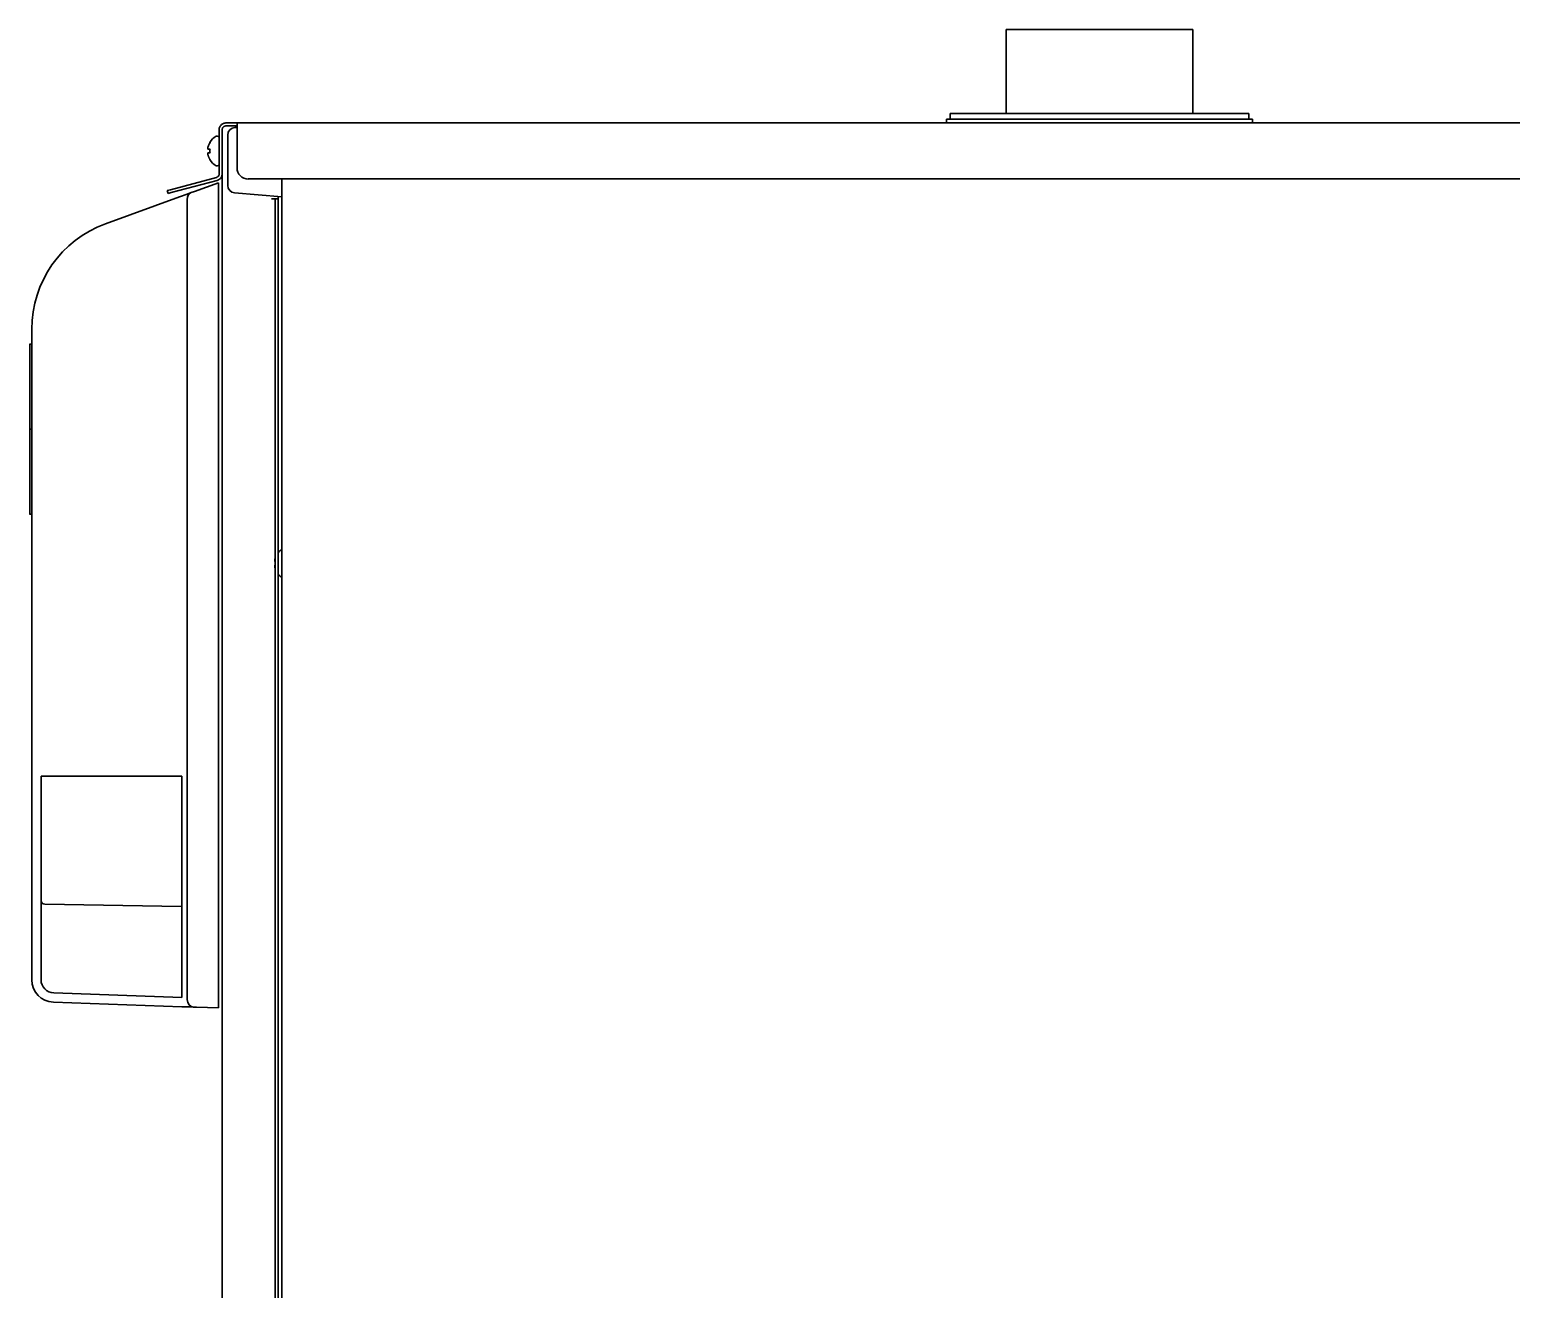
# Model space of a CAD drawing. Extents: x 6336 to 10269, y -393 to 3036.
# Drawn here: x 9426.5 to 9823.4, y 1608.2 to 1945.5 of the extents above; entities that cross this region are included whole.
import ezdxf

# ---------------------------------------------------------------- set-up
doc = ezdxf.new("R2010")
doc.units = 0
doc.header["$LTSCALE"] = 5
doc.layers.add('1', color=7, linetype='CONTINUOUS', true_color=0xffffff)

msp = doc.modelspace()

# ---------------------------------------------------------------- linework, layer by layer
at = {"layer": '1', "color": 7, "linetype": 'Continuous', "lineweight": 35}
for p, q in [((9738.07, 1945.53), (9688.07, 1945.53)), ((9688.07, 1945.53), (9688.07, 1923.03)), ((9738.07, 1923.03), (9738.07, 1945.53)), ((9713.07, 1921.53), (9672.07, 1921.53)), ((9672.07, 1921.53), (9672.07, 1920.53)), ((9673.07, 1923.03), (9713.07, 1923.03)), ((9673.07, 1923.03), (9673.07, 1921.53)), ((9713.07, 1923.03), (9753.07, 1923.03)), ((9754.07, 1921.53), (9713.07, 1921.53)), ((9753.07, 1921.53), (9753.07, 1923.03)), ((9754.07, 1920.53), (9754.07, 1921.53)), ((9476.87, 1917.03), (9476.67, 1917.03)), ((9477.27, 1906.91), (9477.27, 1918.73)), ((9478.07, 1918.73), (9478.07, 1906.91)), ((9479.07, 1920.53), (9480.32, 1920.53)), ((9480.32, 1919.73), (9479.07, 1919.73)), ((9479.57, 1917.29), (9479.57, 1908.57)), ((9480.32, 1920.53), (9482.07, 1920.53)), ((9482.07, 1919.73), (9480.32, 1919.73)), ((9482.07, 1919.31), (9481.5, 1919.29)), ((9482.07, 1920.53), (9482.07, 1918.63)), ((9482.07, 1920.53), (10131.29, 1920.53)), ((9482.07, 1918.63), (9482.07, 1908.52)), ((9474.79, 1915.33), (9474.83, 1915.33)), ((9474.83, 1910.73), (9474.79, 1910.73)), ((9464.23, 1902.64), (9476.53, 1905.94)), ((9476.74, 1905.17), (9464.43, 1901.87)), ((9476.67, 1909.03), (9476.87, 1909.03)), ((9478.07, 1395.53), (9478.07, 1906.9)), ((9479.57, 1908.57), (9479.57, 1903.83)), ((9485.07, 1905.53), (10128.47, 1905.53)), ((9494.07, 1903.19), (9494.07, 1905.53)), ((9463.38, 1902.42), (9464.23, 1902.64)), ((9463.58, 1901.64), (9463.38, 1902.42)), ((9464.43, 1901.87), (9463.58, 1901.64)), ((9468.7, 1901.48), (9466.62, 1900.72)), ((9469.79, 1901.88), (9468.7, 1901.48)), ((9470.63, 1902.18), (9469.79, 1901.88)), ((9477.07, 1904.53), (9470.63, 1902.18)), ((9477.07, 1902.42), (9477.07, 1904.53)), ((9477.07, 1902.42), (9477.07, 1685.52)), ((9481.4, 1901.83), (9494.07, 1900.73)), ((9494.07, 1374.13), (9494.07, 1903.19)), ((9466.62, 1900.72), (9446.81, 1893.51)), ((9468.75, 1685.76), (9468.75, 1900)), ((9491.27, 1900.23), (9491.27, 1900.25)), ((9491.27, 1900.25), (9493.07, 1900.25)), ((9491.27, 1900.23), (9492.27, 1900.23)), ((9492.27, 1900.23), (9493.07, 1900.23)), ((9492.27, 1898.23), (9492.27, 1900.23)), ((9492.27, 1898.23), (9492.27, 1396.53)), ((9493.07, 1900.25), (9493.07, 1900.81)), ((9493.07, 1900.23), (9493.07, 1900.25)), ((9493.07, 1900.23), (9493.07, 1898.23)), ((9493.07, 1898.23), (9493.07, 1396.53)), ((9427.07, 1865.32), (9427.07, 1691.07)), ((9426.51, 1861.31), (9427.07, 1861.31)), ((9426.51, 1846.47), (9426.57, 1846.47)), ((9426.57, 1838.53), (9427.07, 1838.53)), ((9426.57, 1830.58), (9426.51, 1830.58)), ((9427.07, 1815.74), (9426.51, 1815.74)), ((9492.18, 1803.08), (9492.26, 1803.08)), ((9492.27, 1802.08), (9492.18, 1802.08)), ((9429.57, 1745.59), (9467.24, 1745.59)), ((9429.57, 1691.07), (9429.57, 1745.59)), ((9467.24, 1686.37), (9467.24, 1745.59)), ((9430.56, 1711.34), (9467.21, 1710.7)), ((9467.24, 1686.37), (9432.95, 1687.57)), ((9432.86, 1685.07), (9467.24, 1683.87)), ((9467.24, 1683.87), (9469.32, 1683.8)), ((9469.32, 1683.8), (9470.41, 1683.76)), ((9470.41, 1683.76), (9471.24, 1683.73)), ((9471.24, 1683.73), (9477.07, 1683.53)), ((9477.07, 1683.53), (9477.07, 1685.52))]:
    msp.add_line(p, q, dxfattribs=at)
for centre, radius, start, end in [((9478.89, 1912.83), 4.8, 120.3012, 148.6074), ((9476.67, 1916.63), 0.4, 90, 120.3012), ((9476.87, 1916.63), 0.4, 0, 90), ((9481.57, 1917.29), 2, 92, 180), ((9478.57, 1913.03), 3.78, 172.3959, 179.9965), ((9478.57, 1913.03), 3.78, 180.0035, 187.6041), ((9478.89, 1913.23), 4.8, 211.3459, 239.6988), ((9476.67, 1909.43), 0.4, 239.6988, 270), ((9476.87, 1909.43), 0.4, 270, 0), ((9481.57, 1903.83), 2, 180, 265), ((9457.07, 1865.32), 30, 110, 180), ((9496.79, 1802.38), 4.8, 124.5182, 140.8049), ((9496.79, 1802.77), 4.8, 219.1952, 235.4818), ((9430.57, 1712.34), 1, 180, 269), ((9433.07, 1691.07), 6, 180, 268), ((9433.07, 1691.07), 3.5, 180, 268)]:
    msp.add_arc(centre, radius, start, end, dxfattribs=at)
msp.add_ellipse((9485.07, 1908.52), major_axis=(3, 0), ratio=0.99863, start_param=3.141593, end_param=4.712389, dxfattribs=at)
at = {"layer": '1', "color": 7, "linetype": 'Continuous', "lineweight": 35, "extrusion": (0, 0, -1)}
for centre, major_axis, ratio, start_param, end_param in [((9470.48, 1900), (-0.68, 1.88), 0.852031, 5.013099, 6.283185), ((9470.48, 1685.76), (-0.07, -2), 0.865893, 0, 1.540568)]:
    msp.add_ellipse(centre, major_axis=major_axis, ratio=ratio, start_param=start_param, end_param=end_param, dxfattribs=at)
at = {"layer": '1', "color": 7, "linetype": 'Continuous', "lineweight": 35}
for points, knots in [([(9477.27, 1918.73), (9477.27, 1918.76), (9477.27, 1918.79), (9477.28, 1918.86), (9477.28, 1918.89), (9477.29, 1918.99), (9477.3, 1919.06), (9477.35, 1919.25), (9477.39, 1919.37), (9477.46, 1919.52), (9477.47, 1919.55), (9477.5, 1919.61), (9477.52, 1919.64), (9477.57, 1919.72), (9477.61, 1919.78), (9477.73, 1919.93), (9477.82, 1920.03), (9477.93, 1920.11)], [0, 0, 0, 0, 0.0625, 0.0625, 0.125, 0.125, 0.25, 0.25, 0.5, 0.5, 0.5625, 0.5625, 0.625, 0.625, 0.75, 0.75, 1, 1, 1, 1]), ([(9477.93, 1920.11), (9478, 1920.17), (9478.08, 1920.23), (9478.21, 1920.31), (9478.26, 1920.33), (9478.35, 1920.37), (9478.39, 1920.39), (9478.54, 1920.45), (9478.64, 1920.48), (9478.78, 1920.5), (9478.8, 1920.51), (9478.86, 1920.51), (9478.94, 1920.52), (9479.02, 1920.53), (9479.07, 1920.53)], [0, 0, 0, 0, 0.25, 0.25, 0.375, 0.375, 0.5, 0.5, 0.75, 0.75, 0.8125, 0.8125, 0.875, 1, 1, 1, 1]), ([(9478.44, 1919.5), (9478.38, 1919.45), (9478.33, 1919.4), (9478.26, 1919.31), (9478.24, 1919.28), (9478.2, 1919.22), (9478.18, 1919.19), (9478.16, 1919.14), (9478.15, 1919.12), (9478.14, 1919.08), (9478.13, 1919.07), (9478.12, 1919.02), (9478.1, 1918.95), (9478.08, 1918.87), (9478.07, 1918.8), (9478.07, 1918.76), (9478.07, 1918.73)], [0, 0, 0, 0, 0.25, 0.25, 0.375, 0.375, 0.5, 0.5, 0.5625, 0.5625, 0.625, 0.625, 0.75, 0.875, 0.875, 1, 1, 1, 1]), ([(9479.07, 1919.73), (9479.01, 1919.73), (9478.94, 1919.72), (9478.85, 1919.7), (9478.82, 1919.69), (9478.76, 1919.68), (9478.74, 1919.67), (9478.68, 1919.65), (9478.66, 1919.64), (9478.61, 1919.61), (9478.58, 1919.6), (9478.51, 1919.56), (9478.47, 1919.53), (9478.44, 1919.5)], [0, 0, 0, 0, 0.25, 0.25, 0.375, 0.375, 0.5, 0.5, 0.625, 0.625, 0.75, 0.75, 1, 1, 1, 1]), ([(9474.83, 1915.33), (9474.7, 1915.12), (9474.6, 1914.91), (9474.46, 1914.59), (9474.42, 1914.48), (9474.34, 1914.25), (9474.31, 1914.14), (9474.28, 1914.03)], [0, 0, 0, 0, 0.5, 0.5, 0.75, 0.75, 1, 1, 1, 1]), ([(9474.83, 1912.53), (9474.7, 1912.53), (9474.6, 1912.53), (9474.46, 1912.53), (9474.42, 1912.53), (9474.34, 1912.53), (9474.31, 1912.53), (9474.28, 1912.53)], [0, 0, 0, 0, 0.5, 0.5, 0.75, 0.75, 1, 1, 1, 1]), ([(9476.53, 1905.94), (9476.56, 1905.95), (9476.58, 1905.96), (9476.62, 1905.97), (9476.64, 1905.98), (9476.66, 1905.99), (9476.72, 1906.01), (9476.78, 1906.05), (9476.92, 1906.14), (9477, 1906.21), (9477.13, 1906.39), (9477.18, 1906.48), (9477.24, 1906.64), (9477.25, 1906.69), (9477.26, 1906.76), (9477.26, 1906.77), (9477.27, 1906.8), (9477.27, 1906.84), (9477.27, 1906.88), (9477.27, 1906.91)], [0, 0, 0, 0, 0.0625, 0.0625, 0.09375, 0.09375, 0.125, 0.25, 0.25, 0.5, 0.5, 0.75, 0.75, 0.875, 0.875, 0.90625, 0.90625, 0.9375, 1, 1, 1, 1]), ([(9478.07, 1906.91), (9478.07, 1906.81), (9478.06, 1906.71), (9478.04, 1906.57), (9478.03, 1906.52), (9478.01, 1906.42), (9477.99, 1906.37), (9477.95, 1906.24), (9477.91, 1906.15), (9477.81, 1905.97), (9477.76, 1905.89), (9477.64, 1905.73), (9477.57, 1905.66), (9477.43, 1905.53), (9477.35, 1905.47), (9477.25, 1905.4), (9477.23, 1905.38), (9477.19, 1905.36), (9477.17, 1905.35), (9477.1, 1905.31), (9477.06, 1905.29), (9476.93, 1905.23), (9476.83, 1905.19), (9476.74, 1905.17)], [0, 0, 0, 0, 0.125, 0.125, 0.1875, 0.1875, 0.25, 0.25, 0.375, 0.375, 0.5, 0.5, 0.625, 0.625, 0.75, 0.75, 0.78125, 0.78125, 0.8125, 0.8125, 0.875, 0.875, 1, 1, 1, 1]), ([(9426.57, 1861.31), (9426.57, 1861.31), (9426.57, 1861.28), (9426.57, 1861.06), (9426.57, 1860.41), (9426.57, 1859.62), (9426.57, 1858.87), (9426.57, 1858.27), (9426.57, 1857.61), (9426.57, 1856.64), (9426.57, 1855.23), (9426.57, 1853.19), (9426.57, 1850.83), (9426.57, 1848.14), (9426.57, 1844.43), (9426.57, 1840.81), (9426.57, 1838.53)], [0, 0, 0, 0, 0.034207, 0.146688, 0.252216, 0.349395, 0.3946, 0.437484, 0.479307, 0.521207, 0.60434, 0.684977, 0.761127, 0.831047, 0.893743, 1, 1, 1, 1]), ([(9426.57, 1838.53), (9426.57, 1836.25), (9426.57, 1832.62), (9426.57, 1828.92), (9426.57, 1826.22), (9426.57, 1823.86), (9426.57, 1821.83), (9426.57, 1820.42), (9426.57, 1819.44), (9426.57, 1818.78), (9426.57, 1818.18), (9426.57, 1817.43), (9426.57, 1816.64), (9426.57, 1816), (9426.57, 1815.77), (9426.57, 1815.74), (9426.57, 1815.74)], [0, 0, 0, 0, 0.106257, 0.168953, 0.238873, 0.315023, 0.39566, 0.478793, 0.520693, 0.562516, 0.6054, 0.650605, 0.747784, 0.853312, 0.965793, 1, 1, 1, 1]), ([(9492.18, 1801.58), (9492.19, 1801.52), (9492.22, 1801.43), (9492.25, 1801.33), (9492.26, 1801.29)], [0, 0, 0, 0, 0.570615, 1, 1, 1, 1])]:
    msp.add_open_spline(points, degree=3, knots=knots, dxfattribs=at)
for points in [[(9474.28, 1914.03), (9474.27, 1914), (9474.27, 1913.95), (9474.26, 1913.88), (9474.26, 1913.8), (9474.26, 1913.73), (9474.26, 1913.66), (9474.27, 1913.6), (9474.27, 1913.55), (9474.28, 1913.53)], [(9474.28, 1913.53), (9474.29, 1913.53), (9474.32, 1913.53), (9474.37, 1913.53), (9474.43, 1913.53), (9474.49, 1913.53), (9474.56, 1913.53), (9474.63, 1913.53), (9474.72, 1913.53), (9474.79, 1913.53), (9474.83, 1913.53)], [(9474.28, 1912.53), (9474.27, 1912.5), (9474.27, 1912.45), (9474.26, 1912.38), (9474.26, 1912.31), (9474.26, 1912.24), (9474.26, 1912.17), (9474.27, 1912.1), (9474.27, 1912.05), (9474.28, 1912.03)], [(9474.28, 1912.03), (9474.29, 1911.97), (9474.32, 1911.86), (9474.37, 1911.7), (9474.43, 1911.54), (9474.49, 1911.39), (9474.56, 1911.24), (9474.63, 1911.08), (9474.72, 1910.91), (9474.79, 1910.79), (9474.83, 1910.73)], [(9492.18, 1803.58), (9492.17, 1803.55), (9492.17, 1803.5), (9492.16, 1803.43), (9492.16, 1803.36), (9492.16, 1803.29), (9492.16, 1803.22), (9492.17, 1803.15), (9492.17, 1803.1), (9492.18, 1803.08)], [(9492.18, 1802.08), (9492.17, 1802.05), (9492.17, 1802), (9492.16, 1801.93), (9492.16, 1801.85), (9492.16, 1801.78), (9492.16, 1801.71), (9492.17, 1801.65), (9492.17, 1801.6), (9492.18, 1801.58)], [(9492.27, 1803.9), (9492.24, 1803.79), (9492.2, 1803.69), (9492.18, 1803.58)]]:
    msp.add_open_spline(points, degree=3, dxfattribs=at)

doc.saveas('drawing.dxf')
